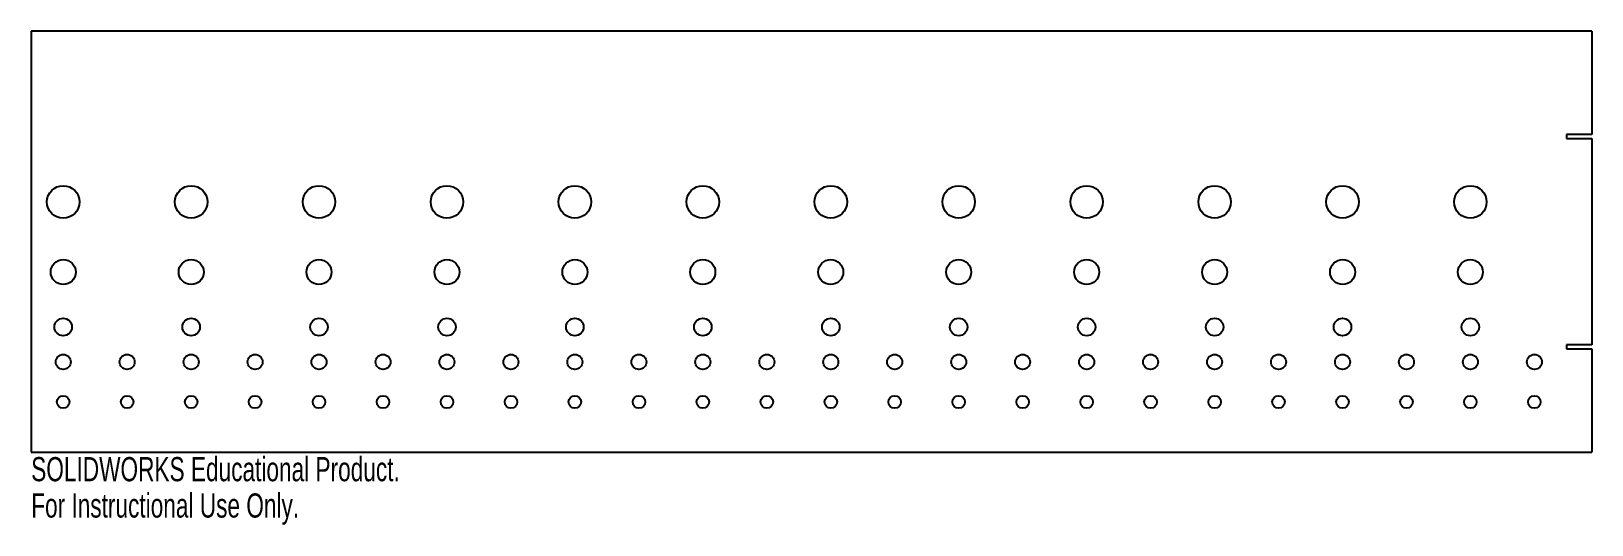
# Model space of a CAD drawing. Header units: inches. Extents: x 0 to 12.3, y -0.6 to 3.3.
import ezdxf

# ---------------------------------------------------------------- set-up
doc = ezdxf.new("R2010")
doc.units = ezdxf.units.IN
doc.header["$MEASUREMENT"] = 0
doc.styles.add('SLDTEXTSTYLE0', font='TXT', dxfattribs={"width": 0.7})

msp = doc.modelspace()

# ---------------------------------------------------------------- linework, layer by layer
at = {"color": 7, "linetype": 'Continuous', "lineweight": 25}
for p, q in [((12.283, 3.314), (0, 3.314)), ((0, 3.314), (0, 0)), ((12.283, 3.314), (12.283, 2.5)), ((12.083, 2.5), (12.083, 2.47)), ((12.283, 2.5), (12.083, 2.5)), ((12.083, 2.47), (12.283, 2.47)), ((12.283, 2.47), (12.283, 0.843)), ((12.083, 0.843), (12.083, 0.813)), ((12.283, 0.843), (12.083, 0.843)), ((12.083, 0.813), (12.283, 0.813)), ((12.283, 0.813), (12.283, 0)), ((0, 0), (12.283, 0))]:
    msp.add_line(p, q, dxfattribs=at)
for centre, radius in [((0.252, 1.969), 0.128), ((1.259, 1.969), 0.128), ((2.265, 1.969), 0.128), ((3.272, 1.969), 0.128), ((4.279, 1.969), 0.128), ((5.286, 1.969), 0.128), ((6.293, 1.969), 0.128), ((7.3, 1.969), 0.128), ((8.307, 1.969), 0.128), ((9.314, 1.969), 0.128), ((10.321, 1.969), 0.128), ((11.327, 1.969), 0.128), ((0.252, 1.417), 0.0984), ((1.259, 1.417), 0.0984), ((2.265, 1.417), 0.0984), ((3.272, 1.417), 0.0984), ((4.279, 1.417), 0.0984), ((5.286, 1.417), 0.0984), ((6.293, 1.417), 0.0984), ((7.3, 1.417), 0.0984), ((8.307, 1.417), 0.0984), ((9.314, 1.417), 0.0984), ((10.321, 1.417), 0.0984), ((11.327, 1.417), 0.0984), ((0.252, 0.984), 0.0689), ((1.259, 0.984), 0.0689), ((2.265, 0.984), 0.0689), ((3.272, 0.984), 0.0689), ((4.279, 0.984), 0.0689), ((5.286, 0.984), 0.0689), ((6.293, 0.984), 0.0689), ((7.3, 0.984), 0.0689), ((8.307, 0.984), 0.0689), ((9.314, 0.984), 0.0689), ((10.321, 0.984), 0.0689), ((11.327, 0.984), 0.0689), ((0.252, 0.709), 0.0591), ((0.755, 0.709), 0.0591), ((1.259, 0.709), 0.0591), ((1.762, 0.709), 0.0591), ((2.265, 0.709), 0.0591), ((2.769, 0.709), 0.0591), ((3.272, 0.709), 0.0591), ((3.776, 0.709), 0.0591), ((4.279, 0.709), 0.0591), ((4.783, 0.709), 0.0591), ((5.286, 0.709), 0.0591), ((5.79, 0.709), 0.0591), ((6.293, 0.709), 0.0591), ((6.796, 0.709), 0.0591), ((7.3, 0.709), 0.0591), ((7.803, 0.709), 0.0591), ((8.307, 0.709), 0.0591), ((8.81, 0.709), 0.0591), ((9.314, 0.709), 0.0591), ((9.817, 0.709), 0.0591), ((10.321, 0.709), 0.0591), ((10.824, 0.709), 0.0591), ((11.327, 0.709), 0.0591), ((11.831, 0.709), 0.0591), ((0.252, 0.394), 0.0492), ((0.755, 0.394), 0.0492), ((1.259, 0.394), 0.0492), ((1.762, 0.394), 0.0492), ((2.265, 0.394), 0.0492), ((2.769, 0.394), 0.0492), ((3.272, 0.394), 0.0492), ((3.776, 0.394), 0.0492), ((4.279, 0.394), 0.0492), ((4.783, 0.394), 0.0492), ((5.286, 0.394), 0.0492), ((5.79, 0.394), 0.0492), ((6.293, 0.394), 0.0492), ((6.796, 0.394), 0.0492), ((7.3, 0.394), 0.0492), ((7.803, 0.394), 0.0492), ((8.307, 0.394), 0.0492), ((8.81, 0.394), 0.0492), ((9.314, 0.394), 0.0492), ((9.817, 0.394), 0.0492), ((10.321, 0.394), 0.0492), ((10.824, 0.394), 0.0492), ((11.327, 0.394), 0.0492), ((11.831, 0.394), 0.0492)]:
    msp.add_circle(centre, radius, dxfattribs=at)

# ---------------------------------------------------------------- texts
at = {"color": 7, "linetype": 'Continuous', "char_height": 0.1903, "attachment_point": 1, "style": 'SLDTEXTSTYLE0'}
for s, insert in [('SOLIDWORKS Educational Product.', (0, -0.04)), ('For Instructional Use Only.', (0, -0.326))]:
    msp.add_mtext(s, dxfattribs=dict(at, insert=insert))

doc.saveas('drawing.dxf')
